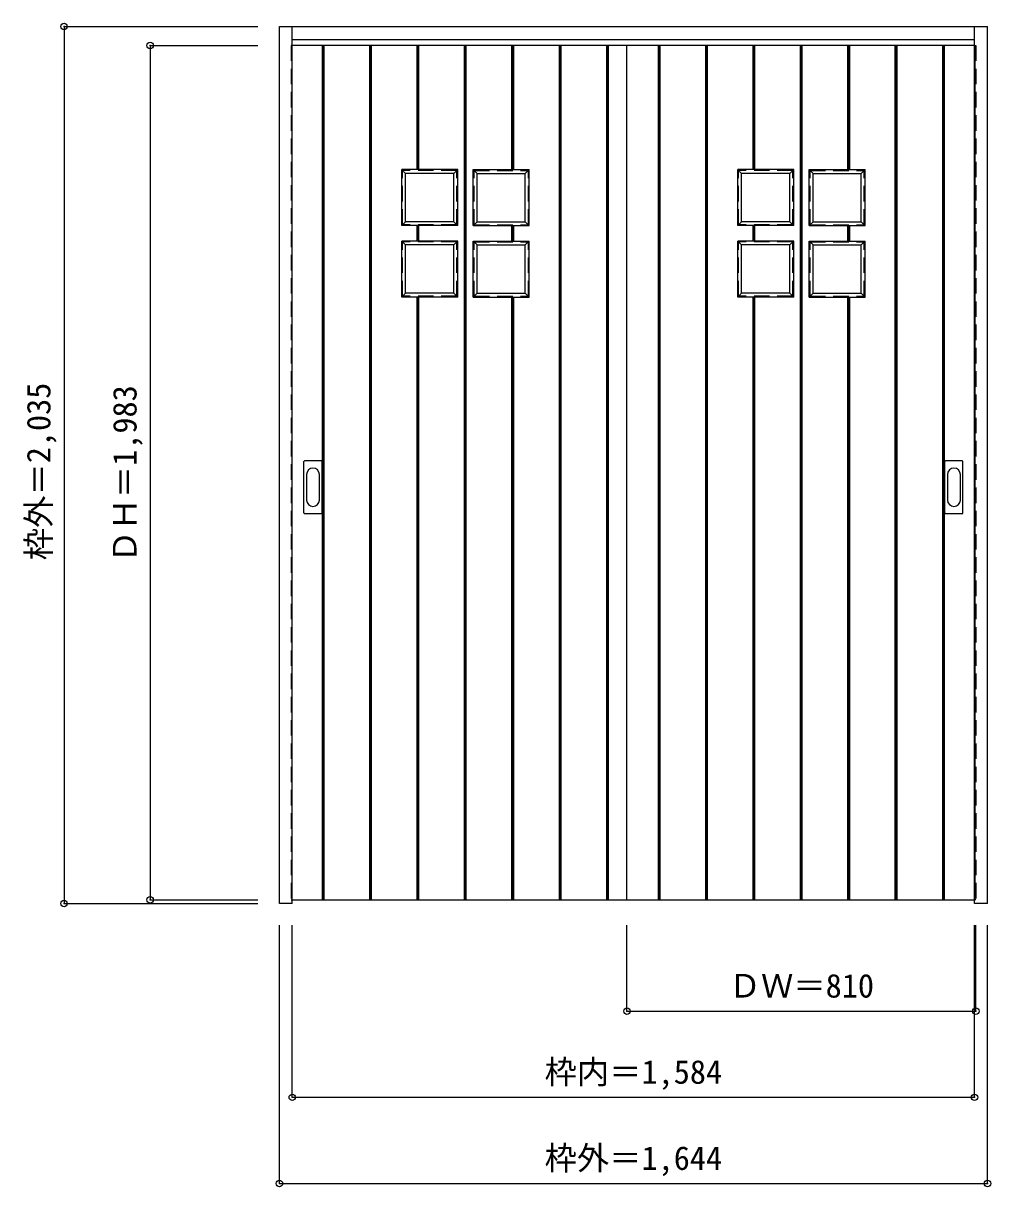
# Model space of a CAD drawing. Units: millimetres, scale not verified. Extents: x -1290 to 956, y -1251 to 1449.
import ezdxf
from ezdxf.enums import TextEntityAlignment as Align

# ---------------------------------------------------------------- set-up
doc = ezdxf.new("R2010")
doc.units = ezdxf.units.MM
doc.header["$LTSCALE"] = 30
doc.header["$PDMODE"] = 32
doc.header["$PDSIZE"] = 15
doc.linetypes.add('DASHED1', pattern=[1.8, 1.2, -0.6])
doc.layers.add('0-0', color=3, linetype='Continuous')
doc.layers.add('0-1_寸法', color=7, linetype='Continuous')
doc.styles.add('ＭＳ ゴシック', font='')
doc.styles.get('ＭＳ ゴシック').set_extended_font_data('MS Gothic')

msp = doc.modelspace()

# ---------------------------------------------------------------- linework, layer by layer
at = {"layer": '0-0'}
for p, q in [((-695.77, -593.84), (-695.77, 1441.66)), ((-695.77, 1441.66), (948.23, 1441.66)), ((-665.77, -593.84), (-665.77, 1441.66)), ((918.23, -584.81), (918.23, 1441.66)), ((948.23, -593.84), (948.23, 1441.66)), ((-665.77, 1411.66), (918.23, 1411.66)), ((918.23, 1397.66), (-665.77, 1397.66)), ((-595.77, -585.34), (-595.77, 1397.66)), ((-591.77, -585.34), (-591.77, 1397.66)), ((-485.77, -585.34), (-485.77, 1397.66)), ((-481.77, -585.34), (-481.77, 1397.66)), ((-375.77, 1109.66), (-375.77, 1397.66)), ((-371.77, 1109.66), (-371.77, 1397.66)), ((-265.77, -585.34), (-265.77, 1397.66)), ((-261.77, -585.34), (-261.77, 1397.66)), ((-155.77, 1109.66), (-155.77, 1397.66)), ((-151.77, 1109.66), (-151.77, 1397.66)), ((-45.77, -585.34), (-45.77, 1397.66)), ((-41.77, -585.34), (-41.77, 1397.66)), ((64.23, -585.34), (64.23, 1397.66)), ((68.23, -585.34), (68.23, 1397.66)), ((68.23, -585.34), (68.23, 1397.66)), ((111.23, -585.34), (111.23, 1397.66)), ((184.23, -585.34), (184.23, 1397.66)), ((184.23, -585.34), (184.23, 1397.66)), ((188.23, -585.34), (188.23, 1397.66)), ((294.23, -585.34), (294.23, 1397.66)), ((298.23, -585.34), (298.23, 1397.66)), ((404.23, 1109.66), (404.23, 1397.66)), ((408.23, 1109.66), (408.23, 1397.66)), ((514.23, -585.34), (514.23, 1397.66)), ((518.23, -585.34), (518.23, 1397.66)), ((624.23, 1109.66), (624.23, 1397.66)), ((628.23, 1109.66), (628.23, 1397.66)), ((734.23, -585.34), (734.23, 1397.66)), ((738.23, -585.34), (738.23, 1397.66)), ((844.23, -585.34), (844.23, 1397.66)), ((848.23, -585.34), (848.23, 1397.66)), ((919.23, -585.34), (919.23, 1397.66)), ((-281.77, 1109.66), (-411.77, 1109.66)), ((-411.77, 979.66), (-411.77, 1109.66)), ((-411.77, 1109.66), (-402.77, 1100.66)), ((-290.77, 1100.66), (-281.77, 1109.66)), ((-281.77, 979.66), (-281.77, 1109.66)), ((-245.77, 1109.66), (-115.77, 1109.66)), ((-245.77, 979.66), (-245.77, 1109.66)), ((-236.77, 1100.66), (-245.77, 1109.66)), ((-115.77, 1109.66), (-124.77, 1100.66)), ((-115.77, 979.66), (-115.77, 1109.66)), ((498.23, 1109.66), (368.23, 1109.66)), ((368.23, 979.66), (368.23, 1109.66)), ((368.23, 1109.66), (377.23, 1100.66)), ((489.23, 1100.66), (498.23, 1109.66)), ((498.23, 979.66), (498.23, 1109.66)), ((534.23, 1109.66), (664.23, 1109.66)), ((534.23, 979.66), (534.23, 1109.66)), ((543.23, 1100.66), (534.23, 1109.66)), ((664.23, 1109.66), (655.23, 1100.66)), ((664.23, 979.66), (664.23, 1109.66)), ((-290.77, 1100.66), (-402.77, 1100.66)), ((-402.77, 988.66), (-402.77, 1100.66)), ((-290.77, 988.66), (-290.77, 1100.66)), ((-236.77, 1100.66), (-124.77, 1100.66)), ((-236.77, 988.66), (-236.77, 1100.66)), ((-124.77, 988.66), (-124.77, 1100.66)), ((489.23, 1100.66), (377.23, 1100.66)), ((377.23, 988.66), (377.23, 1100.66)), ((489.23, 988.66), (489.23, 1100.66)), ((543.23, 1100.66), (655.23, 1100.66)), ((543.23, 988.66), (543.23, 1100.66)), ((655.23, 988.66), (655.23, 1100.66)), ((-281.77, 979.66), (-411.77, 979.66)), ((-375.77, 943.66), (-375.77, 979.66)), ((-371.77, 943.66), (-371.77, 979.66)), ((-290.77, 988.66), (-281.77, 979.66)), ((-236.77, 988.66), (-245.77, 979.66)), ((-245.77, 979.66), (-115.77, 979.66)), ((-155.77, 943.66), (-155.77, 979.66)), ((-151.77, 943.66), (-151.77, 979.66)), ((498.23, 979.66), (368.23, 979.66)), ((404.23, 943.66), (404.23, 979.66)), ((408.23, 943.66), (408.23, 979.66)), ((489.23, 988.66), (498.23, 979.66)), ((543.23, 988.66), (534.23, 979.66)), ((534.23, 979.66), (664.23, 979.66)), ((624.23, 943.66), (624.23, 979.66)), ((628.23, 943.66), (628.23, 979.66)), ((-281.77, 943.66), (-411.77, 943.66)), ((-411.77, 813.66), (-411.77, 943.66)), ((-411.77, 943.66), (-402.77, 934.66)), ((-290.77, 934.66), (-402.77, 934.66)), ((-402.77, 822.66), (-402.77, 934.66)), ((-290.77, 934.66), (-281.77, 943.66)), ((-290.77, 822.66), (-290.77, 934.66)), ((-281.77, 813.66), (-281.77, 943.66)), ((-245.77, 943.66), (-115.77, 943.66)), ((-245.77, 813.66), (-245.77, 943.66)), ((-236.77, 934.66), (-245.77, 943.66)), ((-236.77, 934.66), (-124.77, 934.66)), ((-236.77, 822.66), (-236.77, 934.66)), ((-115.77, 943.66), (-124.77, 934.66)), ((-124.77, 822.66), (-124.77, 934.66)), ((-115.77, 813.66), (-115.77, 943.66)), ((498.23, 943.66), (368.23, 943.66)), ((368.23, 813.66), (368.23, 943.66)), ((368.23, 943.66), (377.23, 934.66)), ((489.23, 934.66), (377.23, 934.66)), ((377.23, 822.66), (377.23, 934.66)), ((489.23, 934.66), (498.23, 943.66)), ((489.23, 822.66), (489.23, 934.66)), ((498.23, 813.66), (498.23, 943.66)), ((534.23, 943.66), (664.23, 943.66)), ((534.23, 813.66), (534.23, 943.66)), ((543.23, 934.66), (534.23, 943.66)), ((543.23, 934.66), (655.23, 934.66)), ((543.23, 822.66), (543.23, 934.66)), ((664.23, 943.66), (655.23, 934.66)), ((655.23, 822.66), (655.23, 934.66)), ((664.23, 813.66), (664.23, 943.66)), ((-281.77, 813.66), (-411.77, 813.66)), ((-375.77, -585.34), (-375.77, 813.66)), ((-371.77, -585.34), (-371.77, 813.66)), ((-290.77, 822.66), (-281.77, 813.66)), ((-236.77, 822.66), (-245.77, 813.66)), ((-245.77, 813.66), (-115.77, 813.66)), ((-155.77, -585.34), (-155.77, 813.66)), ((-151.77, -585.34), (-151.77, 813.66)), ((498.23, 813.66), (368.23, 813.66)), ((404.23, -585.34), (404.23, 813.66)), ((408.23, -585.34), (408.23, 813.66)), ((489.23, 822.66), (498.23, 813.66)), ((543.23, 822.66), (534.23, 813.66)), ((534.23, 813.66), (664.23, 813.66)), ((624.23, -585.34), (624.23, 813.66)), ((628.23, -585.34), (628.23, 813.66)), ((-598.27, 433.16), (-637.27, 433.16)), ((889.73, 433.16), (850.73, 433.16)), ((-638.77, 312.66), (-638.77, 431.66)), ((-596.77, 312.66), (-596.77, 431.66)), ((849.23, 312.66), (849.23, 431.66)), ((891.23, 312.66), (891.23, 431.66)), ((-637.27, 311.16), (-598.27, 311.16)), ((850.73, 311.16), (889.73, 311.16)), ((-665.77, -593.84), (-695.77, -593.84)), ((-665.77, -585.34), (918.23, -585.34)), ((918.23, -585.14), (918.23, -584.81))]:
    msp.add_line(p, q, dxfattribs=at)
at = {"layer": '0-0', "color": 4, "linetype": 'DASHED1'}
for p, q in [((-668.77, 1397.66), (-668.77, -585.34)), ((-665.77, 1397.66), (-668.77, 1397.66)), ((186.23, -585.34), (186.23, 1397.66)), ((918.23, 1397.66), (921.23, 1397.66)), ((-668.77, -585.34), (-665.77, -585.34))]:
    msp.add_line(p, q, dxfattribs=at)
at = {"layer": '0-0', "color": 7}
for p, q in [((-593.77, -585.34), (-593.77, 1397.66)), ((-483.77, -585.34), (-483.77, 1397.66)), ((-373.77, 1109.66), (-373.77, 1397.66)), ((-263.77, -585.34), (-263.77, 1397.66)), ((-153.77, 1109.66), (-153.77, 1397.66)), ((-43.77, -585.34), (-43.77, 1397.66)), ((66.23, -585.34), (66.23, 1397.66)), ((186.23, -585.34), (186.23, 1397.66)), ((296.23, -585.34), (296.23, 1397.66)), ((406.23, 1109.66), (406.23, 1397.66)), ((516.23, -585.34), (516.23, 1397.66)), ((626.23, 1109.66), (626.23, 1397.66)), ((736.23, -585.34), (736.23, 1397.66)), ((846.23, -585.34), (846.23, 1397.66)), ((-373.77, 943.66), (-373.77, 979.66)), ((-153.77, 943.66), (-153.77, 979.66)), ((406.23, 943.66), (406.23, 979.66)), ((626.23, 943.66), (626.23, 979.66)), ((-373.77, -585.34), (-373.77, 813.66)), ((-153.77, -585.34), (-153.77, 813.66)), ((406.23, -585.34), (406.23, 813.66)), ((626.23, -585.34), (626.23, 813.66)), ((-632.77, 401.76), (-632.77, 342.56)), ((-602.77, 342.56), (-602.77, 401.76)), ((855.23, 401.76), (855.23, 342.56)), ((885.23, 342.56), (885.23, 401.76))]:
    msp.add_line(p, q, dxfattribs=at)
at = {"layer": '0-0', "linetype": 'DASHED1'}
for p, q in [((-283.77, 1107.66), (-409.77, 1107.66)), ((-283.77, 981.66), (-283.77, 1107.66)), ((-243.77, 1107.66), (-117.77, 1107.66)), ((-243.77, 981.66), (-243.77, 1107.66)), ((496.23, 1107.66), (370.23, 1107.66)), ((496.23, 981.66), (496.23, 1107.66)), ((536.23, 1107.66), (662.23, 1107.66)), ((536.23, 981.66), (536.23, 1107.66)), ((-283.77, 941.66), (-409.77, 941.66)), ((-283.77, 815.66), (-283.77, 941.66)), ((-243.77, 941.66), (-117.77, 941.66)), ((-243.77, 815.66), (-243.77, 941.66)), ((496.23, 941.66), (370.23, 941.66)), ((496.23, 815.66), (496.23, 941.66)), ((536.23, 941.66), (662.23, 941.66)), ((536.23, 815.66), (536.23, 941.66))]:
    msp.add_line(p, q, dxfattribs=at)
at = {"layer": '0-0', "color": 4, "linetype": 'DASHED1'}
msp.add_lwpolyline([(921.23, 1397.66), (921.23, -585.34), (918.23, -585.34)], dxfattribs=at)
at = {"layer": '0-0', "linetype": 'DASHED1'}
for points in [[(-283.77, 981.66), (-409.77, 981.66), (-409.77, 1107.66)], [(-243.77, 981.66), (-117.77, 981.66), (-117.77, 1107.66)], [(496.23, 981.66), (370.23, 981.66), (370.23, 1107.66)], [(536.23, 981.66), (662.23, 981.66), (662.23, 1107.66)], [(-283.77, 815.66), (-409.77, 815.66), (-409.77, 941.66)], [(-243.77, 815.66), (-117.77, 815.66), (-117.77, 941.66)], [(496.23, 815.66), (370.23, 815.66), (370.23, 941.66)], [(536.23, 815.66), (662.23, 815.66), (662.23, 941.66)]]:
    msp.add_lwpolyline(points, dxfattribs=at)
at = {"layer": '0-0'}
for points in [[(-290.77, 988.66), (-402.77, 988.66), (-411.77, 979.66)], [(-236.77, 988.66), (-124.77, 988.66), (-115.77, 979.66)], [(489.23, 988.66), (377.23, 988.66), (368.23, 979.66)], [(543.23, 988.66), (655.23, 988.66), (664.23, 979.66)], [(-290.77, 822.66), (-402.77, 822.66), (-411.77, 813.66)], [(-236.77, 822.66), (-124.77, 822.66), (-115.77, 813.66)], [(489.23, 822.66), (377.23, 822.66), (368.23, 813.66)], [(543.23, 822.66), (655.23, 822.66), (664.23, 813.66)], [(948.23, -593.84), (918.23, -593.84), (918.23, -585.14)]]:
    msp.add_lwpolyline(points, dxfattribs=at)
for centre, start, end in [((-637.27, 431.66), 90, 180), ((-598.27, 431.66), 0, 90), ((850.73, 431.66), 90, 180), ((889.73, 431.66), 0, 90), ((-637.27, 312.66), 180, 270), ((-598.27, 312.66), 270, 0), ((850.73, 312.66), 180, 270), ((889.73, 312.66), 270, 0)]:
    msp.add_arc(centre, 1.5, start, end, dxfattribs=at)
at = {"layer": '0-0', "color": 7}
for centre, start, end in [((-617.77, 401.76), 0, 180), ((870.23, 401.76), 0, 180), ((-617.77, 342.56), 180, 0), ((870.23, 342.56), 180, 0)]:
    msp.add_arc(centre, 15, start, end, dxfattribs=at)
at = {"layer": '0-1_寸法', "color": 4}
for p, q in [((-1195.77, 1441.66), (-1195.77, -593.84)), ((-1195.77, 1441.66), (-745.77, 1441.66)), ((-995.77, 1397.66), (-745.77, 1397.66)), ((-995.77, 1397.66), (-995.77, -585.34)), ((-1195.77, -593.84), (-745.77, -593.84)), ((-995.77, -585.34), (-745.77, -585.34)), ((-695.77, -1243.84), (-695.77, -643.84)), ((-665.77, -1043.84), (-665.77, -643.84)), ((111.23, -843.84), (111.23, -643.84)), ((921.23, -843.84), (921.23, -643.84)), ((111.23, -843.84), (921.23, -843.84))]:
    msp.add_line(p, q, dxfattribs=at)
for points in [[(-695.77, -1243.84), (948.23, -1243.84), (948.23, -643.84)], [(-665.77, -1043.84), (918.23, -1043.84), (918.23, -643.84)]]:
    msp.add_lwpolyline(points, dxfattribs=at)
at = {"layer": '0-1_寸法'}
for p in [(-1195.77, 1441.66), (-995.77, 1397.66), (-1195.77, -593.84), (-995.77, -585.34), (111.23, -843.84), (921.23, -843.84), (-665.77, -1043.84), (918.23, -1043.84), (-695.77, -1243.84), (948.23, -1243.84)]:
    msp.add_point(p, dxfattribs=at)

# ---------------------------------------------------------------- texts
at = {"layer": '0-1_寸法', "style": 'ＭＳ ゴシック'}
for s, p in [('枠外＝2,035', (-1210.77, 202.91)), ('ＤＨ＝1,983', (-1010.77, 196.91))]:
    msp.add_text(s, height=54.99, rotation=90, dxfattribs=at).set_placement(p, align=Align.BOTTOM_LEFT)
for s, p in [('ＤＷ＝810', (347.48, -828.84)), ('枠内＝1,584', (-80.02, -1028.84)), ('枠外＝1,644', (-80.02, -1228.84))]:
    msp.add_text(s, height=54.99, dxfattribs=at).set_placement(p, align=Align.BOTTOM_LEFT)

doc.saveas('drawing.dxf')
